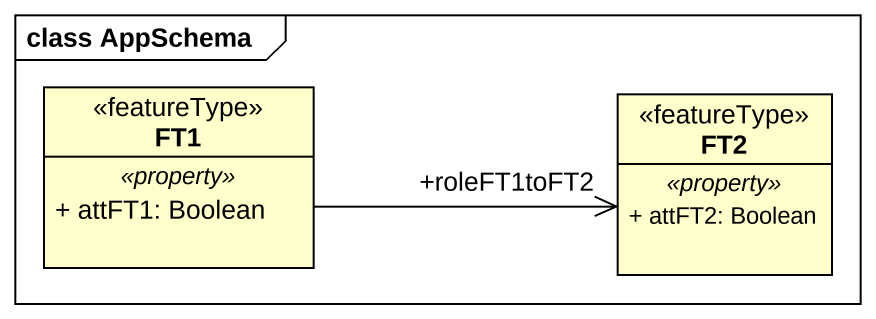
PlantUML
@startuml
mainframe class AppSchema
hide circle
hide empty members
skinparam classAttributeIconSize 0
class FT1 <<featureType>> {
  .. <<property>> ..
  + attFT1: Boolean
}
class FT2 <<featureType>> {
  .. <<property>> ..
  + attFT2: Boolean
}
FT1 -right-> "+roleFT1toFT2" FT2
@enduml
